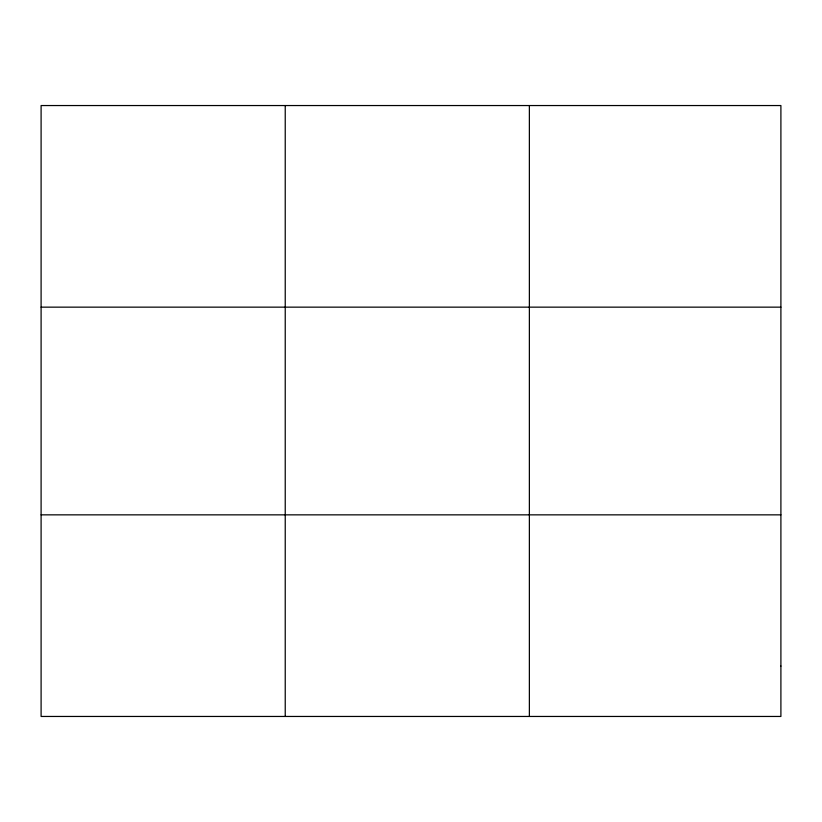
<?xml version="1.0" encoding="UTF-8"?>
<svg xmlns="http://www.w3.org/2000/svg" width="822" height="822" viewBox="0 0 822 822"><rect width="100%" height="100%" fill="white"/><g stroke="black" fill="none" stroke-linecap="round" stroke-linejoin="round"><path stroke-width="1.23" d="M285.234 105.545L285.234 716.455M529.368 105.545L529.368 716.455M41.1 307.151L780.9 307.151M41.1 514.849L780.9 514.849M780.9 666.056L780.9 716.455L41.1 716.455L41.1 105.545L780.9 105.545L780.9 666.056"/></g></svg>
